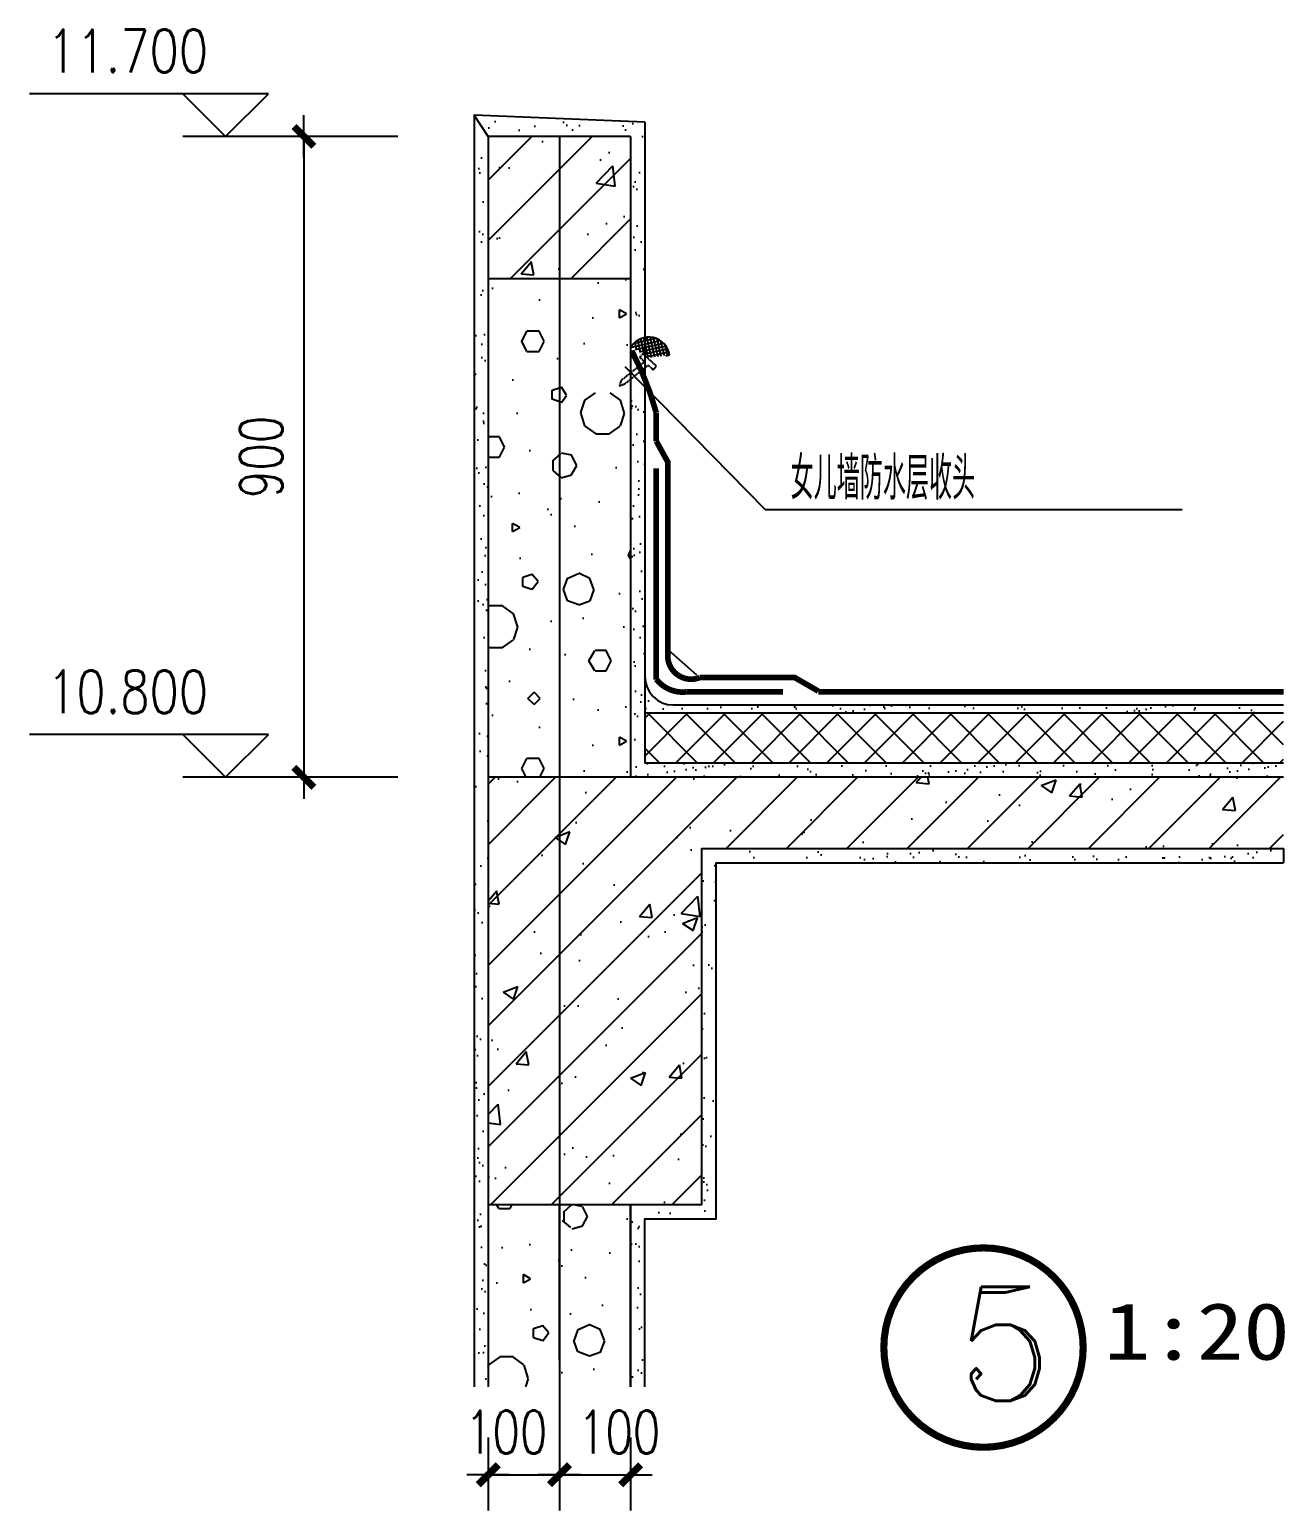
# Model space of a CAD drawing. Extents: x -105837 to 547563, y 466041 to 508041.
# Drawn here: x 467683 to 476511, y 485886 to 496283 of the extents above; entities that cross this region are included whole.
import ezdxf
from ezdxf.enums import TextEntityAlignment as Align

# ---------------------------------------------------------------- set-up
doc = ezdxf.new("R2010")
doc.units = 0
doc.header["$LTSCALE"] = 1000
doc.header["$MEASUREMENT"] = 0
for name, pattern in [('ACAD_ISO04W100', [30.5, 24, -3, 0.5, -3]), ('DASH', [0.35, 0.25, -0.1]), ('DOTE', [2.42, 2, -0.2, 0.02, -0.2])]:
    doc.linetypes.add(name, pattern=pattern)
doc.layers.get('0').update_dxf_attribs({"linetype": 'CONTINUOUS'})
doc.layers.get('DEFPOINTS').update_dxf_attribs({"linetype": 'CONTINUOUS'})
for name, color, linetype in [('1', 7, 'CONTINUOUS'), ('4', 4, 'CONTINUOUS'), ('DIM1', 3, 'CONTINUOUS'), ('DOTE', 1, 'DOTE'), ('MC', 151, 'CONTINUOUS'), ('PUB_DIM', 3, 'CONTINUOUS'), ('PUB_TEXT', 7, 'CONTINUOUS'), ('S详图索引', 7, 'CONTINUOUS'), ('t-填充', 8, 'CONTINUOUS'), ('WALL', 255, 'CONTINUOUS'), ('填充', 75, 'CONTINUOUS')]:
    doc.layers.add(name, color=color, linetype=linetype)
doc.styles.add('-黑体', font='simhei.ttf')
doc.styles.add('DIM_FONT', font='SIMPLEX.shx', dxfattribs={"width": 0.75})
doc.styles.add('STK', font='COMPLEX.SHX', dxfattribs={"bigfont": 'STK.SHX'})
doc.styles.add('国标仿宋', font='SIMPLEX.shx', dxfattribs={"width": 0.75, "bigfont": 'gbhzfs.shx'})
doc.dimstyles.new('DIMN', dxfattribs={"dimtxt": 300, "dimasz": 1, "dimexe": 250, "dimexo": 300, "dimgap": 150, "dimtad": 1, "dimdec": 0, "dimzin": 0, "dimdsep": 46, "dimtxsty": 'DIM_FONT', "dimblk": '_DIMX', "dimcen": 0.09, "dimclrt": 7, "dimadec": 0, "dimazin": 0, "dimtfac": 1, "dimtdec": 0, "dimtix": 1, "dimtmove": 2, "dimatfit": 3, "dimldrblk": '_DIMX', "dimfxl": 1, "dimtolj": 1, "dimtzin": 0, "dimarcsym": 0})
pattern_1 = [(37.5, (-44641.37, 811662.49), (-6.299336, 192.682377), [0, -152, 0, -170, 0, -162.5]), (7.5, (-44641.37, 811662.5), (176.97767, 282.21461), [0, -82, 0, -137, 0, -52.5]), (327.5, (-44764.37, 811662.49), (311.414186, 0.565905), [0, -50, 0, -180, 0, -235]), (317.5, (-44764.37, 811662.5), (300.61266, 87.76756), [0, -25, 0, -118, 0, -135])]
pattern_2 = [(45, (-44641.37, 811662.5), (-212.13203, 212.13203), []), (50, (-44641.4, 811662.5), (1075.8903, -94.1282), [112.5, -1237.5]), (355, (-44641.4, 811662.5), (-208.127, 1128.2882), [90, -990]), (100.4514, (-44551.7, 811654.6), (867.764, 1034.1593), [95.6103, -1051.7132]), (46.1842, (-44641.4, 811962.5), (1600.8616, -248.2785), [168.75, -1856.25]), (96.6356, (-44508, 811941.8), (1401.994, 1461.177), [143.4154, -1577.5695]), (351.1842, (-44641.4, 811962.5), (1401.993, 1461.178), [135, -1485]), (21, (-44491.4, 811887.5), (895.3606, -603.9283), [112.5, -1237.5]), (326, (-44491.4, 811887.5), (364.973, 1087.725), [90, -990]), (71.4514, (-44416.8, 811837.2), (1260.334, 483.7957), [95.6103, -1051.7132]), (37.5, (-44641.37, 811662.5), (18.23978, 499.34078), [0, -978, 0, -1005, 0, -993.75]), (7.5, (-44641.37, 811662.5), (394.6043, 591.61757), [0, -573, 0, -955.5, 0, -378.75]), (327.5, (-44975.87, 811662.5), (800.73365, -33.8323), [0, -375, 0, -1170, 0, -1552.5]), (317.5, (-45125.9, 811662.5), (874.77925, 150.1575), [0, -487.5, 0, -777, 0, -1102.5])]
pattern_3 = [(37.5, (-607065.97, 98388.04), (-7.559203, 231.218852), [0, -182.4, 0, -204, 0, -195]), (7.5, (-607065.97, 98388.04), (212.373205, 338.65753), [0, -98.4, 0, -164.4, 0, -63]), (327.5, (-607213.57, 98388.04), (373.697023, 0.679086), [0, -60, 0, -216, 0, -282]), (317.5, (-607213.57, 98388.04), (360.73519, 105.32107), [0, -30, 0, -141.6, 0, -162])]

# ---------------------------------------------------------------- blocks, each defined once
blk = doc.blocks.new('_DIMX')
blk.add_line((-150, 0), (150, 0))
at = {"const_width": 50}
blk.add_lwpolyline([(-70, -70), (70, 70)], dxfattribs=at)
blk = doc.blocks.new('*D132')
at = {"layer": 'DEFPOINTS', "color": 0, "transparency": 16777216}
for p in [(470569, 495533, -55002), (469610, 491033), (470569, 491033, -55002)]:
    blk.add_point(p, dxfattribs=at)
at = {"layer": 'PUB_DIM', "color": 0, "lineweight": -2, "transparency": 16777216}
for p, q in [((470269, 495533), (469360, 495533)), ((469610, 495532), (469610, 491034)), ((470269, 491033), (469360, 491033))]:
    blk.add_line(p, q, dxfattribs=at)
for p, rotation in [((469610, 495533), 90), ((469610, 491033), 270)]:
    blk.add_blockref('_DIMX', p, dxfattribs=dict(at, rotation=rotation))
at = {"layer": 'PUB_DIM', "color": 7, "transparency": 16777216, "insert": (469310, 493283), "char_height": 300, "attachment_point": 5, "rotation": 90, "style": 'DIM_FONT'}
blk.add_mtext('\\A1;900', dxfattribs=at)
blk = doc.blocks.new('*D154')
at = {"layer": 'DEFPOINTS', "color": 0, "transparency": 16777216}
for p in [(471405, 486697), (471905, 486697, 55002), (471905, 486136)]:
    blk.add_point(p, dxfattribs=at)
at = {"layer": 'PUB_DIM', "color": 0, "lineweight": -2, "transparency": 16777216}
for p, q in [((471405, 486397), (471405, 485886)), ((471905, 486397), (471905, 485886)), ((471406, 486136), (471904, 486136))]:
    blk.add_line(p, q, dxfattribs=at)
at = {"layer": 'PUB_DIM', "color": 0, "lineweight": -2, "transparency": 16777216, "rotation": 180}
blk.add_blockref('_DIMX', (471405, 486136), dxfattribs=at)
at = {"layer": 'PUB_DIM', "color": 0, "lineweight": -2, "transparency": 16777216}
blk.add_blockref('_DIMX', (471905, 486136), dxfattribs=at)
at = {"layer": 'PUB_DIM', "color": 7, "transparency": 16777216, "insert": (471824, 486436), "char_height": 300, "attachment_point": 5, "style": 'DIM_FONT'}
blk.add_mtext('\\A1;100', dxfattribs=at)
blk = doc.blocks.new('*D155')
at = {"layer": 'DEFPOINTS', "color": 0, "transparency": 16777216}
for p in [(470905, 486697, 55002), (471405, 486697), (471405, 486136)]:
    blk.add_point(p, dxfattribs=at)
at = {"layer": 'PUB_DIM', "color": 0, "lineweight": -2, "transparency": 16777216}
for p, q in [((470905, 486397), (470905, 485886)), ((471405, 486397), (471405, 485886)), ((470906, 486136), (471404, 486136))]:
    blk.add_line(p, q, dxfattribs=at)
at = {"layer": 'PUB_DIM', "color": 0, "lineweight": -2, "transparency": 16777216, "rotation": 180}
blk.add_blockref('_DIMX', (470905, 486136), dxfattribs=at)
at = {"layer": 'PUB_DIM', "color": 0, "lineweight": -2, "transparency": 16777216}
blk.add_blockref('_DIMX', (471405, 486136), dxfattribs=at)
at = {"layer": 'PUB_DIM', "color": 7, "transparency": 16777216, "insert": (471031, 486436), "char_height": 300, "attachment_point": 5, "style": 'DIM_FONT'}
blk.add_mtext('\\A1;100', dxfattribs=at)

msp = doc.modelspace()

# ---------------------------------------------------------------- hatches: boundary and pattern name
at = {"layer": 't-填充'}
h = msp.add_hatch(dxfattribs=at)
h.set_pattern_fill('砂灰土', color=256, scale=1200, style=0)
h.set_pattern_definition(pattern_3)
h.paths.add_polyline_path([(470904.71026, 495533.03037), (470804.71026, 495683.03037), (470804.71026, 486753.34174), (470904.71026, 486753.34174)])
h = msp.add_hatch(dxfattribs=at)
h.set_pattern_fill('砂灰土', color=256, scale=1200, style=0)
h.set_pattern_definition(pattern_3)
h.paths.add_polyline_path([(472004.71026, 495633.03037), (470804.71026, 495683.03037), (470904.71026, 495533.03037), (471904.71026, 495533.03037), (471904.71026, 494049.93945, -0.2182696918), (472004.71026, 494121.22673)])
h = msp.add_hatch(dxfattribs=at)
h.set_pattern_fill('AN31C', color=256, scale=1500, style=0)
h.set_pattern_definition(pattern_2)
h.paths.add_polyline_path([(471404.71026, 495533.03037), (470904.71026, 495533.03037), (470904.71026, 494533.03037), (471404.71026, 494533.03037)])
h.paths.add_polyline_path([(471904.71026, 495533.03037), (471404.71026, 495533.03037), (471404.71026, 494533.03037), (471904.71026, 494533.03037)])
h = msp.add_hatch(dxfattribs=at)
h.set_pattern_fill('AN32C', color=256, scale=1500, style=0)
h.set_pattern_definition([(0, (-44198.9, 811205), (750, 1500), [0, -1500]), (0, (-45076.4, 811002.5), (750, 1500), [0, -1500]), (0, (-44588.9, 810987.5), (750, 1500), [0, -1500]), (0, (-44056.4, 811430), (750, 1500), [0, -1500]), (0, (-44678.9, 810912.5), (750, 1500), [0, -1500]), (0, (-43906.4, 812375), (750, 1500), [0, -1500]), (0, (-44363.9, 812255), (750, 1500), [0, -1500]), (0, (-44123.9, 812067.5), (750, 1500), [0, -1500]), (0, (-45346.4, 812037.5), (750, 1500), [0, -1500]), (0, (-44611.4, 811970), (750, 1500), [0, -1500]), (0, (-44896.4, 811587.5), (750, 1500), [0, -1500]), (0, (-44881.4, 811025), (750, 1500), [0, -1500]), (0, (-44318.9, 810965), (750, 1500), [0, -1500]), (0, (-43906.4, 811625), (750, 1500), [0, -1500]), (0, (-45308.9, 811392.5), (750, 1500), [0, -1500]), (0, (-45181.4, 811647.5), (750, 1500), [0, -1500]), (0, (-44596.4, 811542.5), (750, 1500), [0, -1500]), (0, (-44806.4, 811325), (750, 1500), [0, -1500]), (0, (-44926.4, 811820), (750, 1500), [0, -1500]), (0, (-44738.9, 812382.5), (750, 1500), [0, -1500]), (0, (-45248.9, 811077.5), (750, 1500), [0, -1500]), (0, (-44423.9, 812075), (750, 1500), [0, -1500]), (0, (-45121.4, 812097.5), (750, 1500), [0, -1500]), (0, (-45241.4, 812292.5), (750, 1500), [0, -1500]), (130.601294, (-43998.51, 811905.346), (-3749.999965, 4500.000027), [65.854, -27592.779]), (18.43495, (-44105.65, 811933.92), (3750, 1499.99999), [67.763, -9419.07]), (90, (-44105.65, 811869.6), (750, 1500), [64.2857, -2935.7142]), (161.56505, (-44041.37, 811848.2), (-3750.00003, 1499.99989), [67.763, -9419.07]), (53.1301, (-44041.37, 811848.2), (750, 1500), [71.4286, -7428.5714]), (135, (-43984.2, 811083.9), (-750.0001, 1499.9999), [60.609, -4182.0315]), (45, (-44069.94, 811083.9), (750, 1500), [60.609, -4182.0315]), (135, (-44027.1, 811041.06), (-750.0001, 1499.9999), [60.609, -4182.0315]), (45, (-44027.1, 811041.06), (750, 1500), [60.609, -4182.0315]), (116.56505, (-44705.7, 812091), (-0.0001, 3000), [79.8596, -1597.1913]), (180, (-44741.4, 812162.5), (-750, 1500), [85.7143, -1414.2857]), (63.43495, (-44862.8, 812091), (1e-06, 3000), [79.8596, -1597.1913]), (116.56505, (-44827.1, 812019.6), (-0.0001, 3000), [79.8596, -1597.1913]), (0, (-44827.1, 812019.6), (750, 1500), [85.7143, -1414.2857]), (63.43495, (-44741.4, 812019.6), (1e-06, 3000), [79.8596, -1597.1913]), (107.102728, (-44141.37, 811583.917), (-2249.999919, 7500.000029), [97.1534, -40707.258]), (143.972626, (-44169.94, 811676.77), (-14249.99984, 10500.000003), [97.1534, -20305.0515]), (180, (-44248.5, 811733.9), (-750, 1500), [92.857, -1407.1428]), (36.027373, (-44419.94, 811676.77), (14249.999915, 10499.999902), [97.1534, -20305.0515]), (71.56505, (-44448.5, 811591.06), (2250.000015, 7500), [90.3508, -9396.482]), (107.102728, (-44419.94, 811498.203), (-2249.999919, 7500.000029), [97.1534, -40707.258]), (143.972626, (-44341.37, 811441.06), (-14249.99984, 10500.000003), [97.1534, -20305.0515]), (0, (-44341.4, 811441), (750, 1500), [92.857, -1407.1428]), (36.027373, (-44248.51, 811441.06), (14249.999915, 10499.999902), [97.1534, -20305.0515]), (71.56505, (-44169.94, 811498.2), (2250.000015, 7500), [90.3508, -9396.482]), (150.255118, (-44127.08, 812283.92), (-2250.000005, 1499.99998), [57.5875, -12035.799]), (90, (-44177.1, 812255.35), (750, 1500), [57.143, -2942.857]), (29.74488, (-44177.08, 812255.35), (2250, 1499.999993), [57.5875, -12035.799]), (116.56505, (-44477.1, 811219.6), (-0.0001, 3000), [79.8596, -1597.1913]), (168.690067, (-44512.8, 811291.06), (-6750.000012, 1499.999964), [72.843, -15224.214]), (41.185925, (-44641.37, 811255.346), (18749.999943, 16499.999905), [75.9296, -31814.5065]), (90, (-44641.4, 811183.9), (750, 1500), [71.4286, -2928.5713]), (138.814074, (-44584.225, 811133.92), (-18749.999723, 16500.0001545), [75.9296, -31814.5065]), (16.699244, (-44584.225, 811133.92), (24749.9999575, 7499.9999645), [74.5736, -31246.3455]), (60.945396, (-44512.8, 811155.346), (750.000003, 1499.9999955), [73.5402, -30813.3495]), (109.983106, (-45105.654, 811848.2), (-3750.00002, 10499.9999887), [83.605, -35030.4945]), (155.556045, (-45134.225, 811926.774), (-9750.000046, 4499.9999106), [86.3075, -36162.8295]), (24.443955, (-45291.37, 811926.774), (9750.000014, 4499.9999825), [86.3075, -36162.8295]), (70.016893, (-45319.94, 811848.2), (3750.000017, 10499.9999904), [83.605, -35030.4945]), (109.983106, (-45291.37, 811769.63), (-3750.00002, 10499.9999887), [83.605, -35030.4945]), (160.016893, (-45212.8, 811741.06), (-3750.000019, 1499.999938), [83.605, -17473.4445]), (19.983107, (-45212.8, 811741.06), (3749.999996, 1500.000004), [83.605, -17473.4445]), (70.016893, (-45134.225, 811769.63), (3750.000017, 10499.9999904), [83.605, -35030.4945]), (122.005383, (-44548.51, 811712.49), (-750.000103, 1499.999928), [67.3856, -14083.586]), (18.43495, (-44648.5, 811748.2), (3750, 1499.99999), [67.763, -9419.07]), (90, (-44648.5, 811683.9), (750, 1500), [64.2857, -2935.7142]), (161.56505, (-44584.23, 811662.5), (-3750.00003, 1499.99989), [67.763, -9419.07]), (54.462322, (-44584.225, 811662.49), (5249.999997, 7499.999995), [61.445, -25745.5305]), (116.56505, (-44984.2, 811348.2), (-0.0001, 3000), [79.8596, -1597.1913]), (180, (-45020, 811419.6), (-750, 1500), [78.5714, -1421.4285]), (59.036243, (-45141.37, 811348.2), (750.000002, 1499.999993), [83.2993, -17409.555]), (120.963756, (-45098.51, 811276.77), (-750.000102, 1499.99993), [83.2993, -17409.555]), (0, (-45098.5, 811276.8), (750, 1500), [78.5714, -1421.4285]), (63.43495, (-45020, 811276.8), (1e-06, 3000), [79.8596, -1597.1913])])
h.paths.add_polyline_path([(471404.71026, 494533.03037), (470904.71026, 494533.03037), (470904.71026, 491033.03037), (471404.71026, 491033.03037)])
h.paths.add_polyline_path([(471604.71026, 493733.03037), (471604.71026, 494033.03037), (471784.74155, 494033.03037, -0.1243911391), (471856.94668, 494033.03037), (471904.71026, 494033.03037), (471904.71026, 494533.03037), (471404.71026, 494533.03037), (471404.71026, 491033.03037), (471904.71026, 491033.03037), (471904.71026, 493733.03037)])
h = msp.add_hatch(dxfattribs=at)
h.set_pattern_fill('砂灰土', color=256, scale=1000, style=0)
h.set_pattern_definition(pattern_1)
h.paths.add_polyline_path([(476491.01653, 491133.03037), (472004.71026, 491133.03037), (472004.71026, 493775.2966), (471978.9734, 493801.51041, 0.0835405279), (471904.71026, 493836.44406), (471904.71026, 491033.03037), (476491.01653, 491033.03037)])
h = msp.add_hatch(dxfattribs=at)
h.set_pattern_fill('砂灰土', color=256, scale=1000, style=0)
h.set_pattern_definition(pattern_1)
h.paths.add_polyline_path([(476491.01653, 491541.18398), (472204.71026, 491541.18398, -0.4142135623), (472004.71026, 491741.18398), (472004.71026, 491483.03037), (476491.01653, 491483.03037)])
h = msp.add_hatch(dxfattribs=at)
h.set_pattern_fill('ANSI37', color=256, scale=1500, style=0)
h.set_pattern_definition([(45, (-44641.37, 811662.49), (-132.58252, 132.58252), []), (135, (-44641.37, 811662.49), (-132.58252, -132.58252), [])])
h.paths.add_polyline_path([(476491.01653, 491483.03037), (472004.71026, 491483.03037), (472004.71026, 491133.03037), (476491.01653, 491133.03037)])
h = msp.add_hatch(dxfattribs=at)
h.set_pattern_fill('AN31C', color=256, scale=1500, style=0)
h.set_pattern_definition(pattern_2)
h.paths.add_polyline_path([(471404.71026, 488033.26102), (472404.71026, 488033.26102), (472404.71026, 490533.03037), (476491.01653, 490533.03037), (476491.01653, 491033.03037), (471404.71026, 491033.03037)])
h.paths.add_polyline_path([(470904.71026, 488033.26102), (471404.71026, 488033.26102), (471404.71026, 491033.03037), (470904.71026, 491033.03037)])
h = msp.add_hatch(dxfattribs=at)
h.set_pattern_fill('砂灰土', color=256, scale=1200, style=0)
h.set_pattern_definition(pattern_3)
h.paths.add_polyline_path([(471904.71026, 488033.26102), (472004.71026, 488033.26102), (472004.71026, 486753.34174), (471904.71026, 486753.34174)])
h.paths.add_polyline_path([(472004.71026, 488033.26102), (472404.71026, 488033.26102), (472404.71026, 487933.26102), (472004.71026, 487933.26102)])
h.paths.add_polyline_path([(472404.71026, 490533.03037), (472504.71026, 490533.03037), (472504.71026, 487933.26102), (472404.71026, 487933.26102)])
h.paths.add_polyline_path([(472504.71026, 490533.03037), (476491.01653, 490533.03037), (476491.01653, 490433.03037), (472504.71026, 490433.03037)])
h = msp.add_hatch(dxfattribs=at)
h.set_pattern_fill('AN32C', color=256, scale=1500, style=0)
h.set_pattern_definition([(0, (-606623.5, 97930.5), (750, 1500), [0, -1500]), (0, (-607501, 97728), (750, 1500), [0, -1500]), (0, (-607013.5, 97713), (750, 1500), [0, -1500]), (0, (-606481, 98155.5), (750, 1500), [0, -1500]), (0, (-607103.5, 97638), (750, 1500), [0, -1500]), (0, (-606331, 99100.5), (750, 1500), [0, -1500]), (0, (-606788.5, 98980.5), (750, 1500), [0, -1500]), (0, (-606548.5, 98793), (750, 1500), [0, -1500]), (0, (-607771, 98763), (750, 1500), [0, -1500]), (0, (-607036, 98695.5), (750, 1500), [0, -1500]), (0, (-607321, 98313), (750, 1500), [0, -1500]), (0, (-607306, 97750.5), (750, 1500), [0, -1500]), (0, (-606743.5, 97690.5), (750, 1500), [0, -1500]), (0, (-606331, 98350.5), (750, 1500), [0, -1500]), (0, (-607733.5, 98118), (750, 1500), [0, -1500]), (0, (-607606, 98373), (750, 1500), [0, -1500]), (0, (-607021, 98268), (750, 1500), [0, -1500]), (0, (-607231, 98050.5), (750, 1500), [0, -1500]), (0, (-607351, 98545.5), (750, 1500), [0, -1500]), (0, (-607163.5, 99108), (750, 1500), [0, -1500]), (0, (-607673.5, 97803), (750, 1500), [0, -1500]), (0, (-606848.5, 98800.5), (750, 1500), [0, -1500]), (0, (-607546, 98823), (750, 1500), [0, -1500]), (0, (-607666, 99018), (750, 1500), [0, -1500]), (130.601294, (-606423.12, 98630.9), (-3749.999965, 4500.000027), [65.8539, -27592.779]), (18.434949, (-606530.26, 98659.47), (3750, 1499.999994), [67.7631, -9419.0698]), (90, (-606530.26, 98595.2), (750, 1500), [64.2857, -2935.7142]), (161.56505, (-606465.97, 98573.76), (-3750.000033, 1499.999893), [67.7631, -9419.0698]), (53.130102, (-606465.97, 98573.76), (750, 1500), [71.4286, -7428.5714]), (135, (-606408.83, 97809.5), (-750.0001, 1499.9999), [60.6091, -4182.0315]), (45, (-606494.55, 97809.5), (750, 1500), [60.6091, -4182.0315]), (135, (-606451.7, 97766.6), (-750.0001, 1499.9999), [60.6091, -4182.0315]), (45, (-606451.7, 97766.6), (750, 1500), [60.6091, -4182.0315]), (116.56505, (-607130.3, 98816.6), (-0.0001, 3000), [79.8596, -1597.1913]), (180, (-607166, 98888), (-750, 1500), [85.7143, -1414.2857]), (63.43495, (-607287.4, 98816.6), (1e-06, 3000), [79.8596, -1597.1913]), (116.56505, (-607251.7, 98745.2), (-0.0001, 3000), [79.8596, -1597.1913]), (0, (-607251.7, 98745.2), (750, 1500), [85.7143, -1414.2857]), (63.43495, (-607166, 98745.2), (1e-06, 3000), [79.8596, -1597.1913]), (107.102728, (-606565.974, 98309.474), (-2249.999919, 7500.0000288), [97.1534, -40707.258]), (143.972626, (-606594.55, 98402.33), (-14249.99984, 10500.000003), [97.1534, -20305.0515]), (180, (-606673.1, 98459.5), (-750, 1500), [92.8571, -1407.1428]), (36.027373, (-606844.55, 98402.33), (14249.999915, 10499.999902), [97.1534, -20305.0515]), (71.56505, (-606873.12, 98316.62), (2250.000015, 7499.999997), [90.3508, -9396.4821]), (107.102728, (-606844.545, 98223.76), (-2249.999919, 7500.0000288), [97.1534, -40707.258]), (143.972626, (-606765.97, 98166.62), (-14249.99984, 10500.000003), [97.1534, -20305.0515]), (0, (-606766, 98166.6), (750, 1500), [92.8571, -1407.1428]), (36.027373, (-606673.12, 98166.62), (14249.999915, 10499.999902), [97.1534, -20305.0515]), (71.56505, (-606594.55, 98223.76), (2250.000015, 7499.999997), [90.3508, -9396.4821]), (150.255118, (-606551.69, 99009.47), (-2250.000005, 1499.99998), [57.5875, -12035.799]), (90, (-606601.7, 98980.9), (750, 1500), [57.1429, -2942.857]), (29.744881, (-606601.69, 98980.9), (2250, 1499.999993), [57.5875, -12035.799]), (116.56505, (-606901.7, 97945.2), (-0.0001, 3000), [79.8596, -1597.1913]), (168.690067, (-606937.4, 98016.62), (-6750.000012, 1499.999964), [72.8431, -15224.214]), (41.185925, (-607065.974, 97980.9), (18749.999943, 16499.999905), [75.9296, -31814.5065]), (90, (-607066, 97909.5), (750, 1500), [71.4286, -2928.5713]), (138.814074, (-607008.83, 97859.47), (-18749.999723, 16500.0001545), [75.9296, -31814.5065]), (16.699244, (-607008.83, 97859.47), (24749.9999575, 7499.9999645), [74.5736, -31246.3455]), (60.945396, (-606937.4, 97880.9), (750.000003, 1499.9999955), [73.5402, -30813.3495]), (109.983106, (-607530.26, 98573.76), (-3750.00002, 10499.9999887), [83.605, -35030.4945]), (155.556045, (-607558.83, 98652.33), (-9750.0000463, 4499.9999106), [86.3075, -36162.8295]), (24.443955, (-607715.974, 98652.33), (9750.000014, 4499.9999825), [86.3075, -36162.8295]), (70.0168934, (-607744.545, 98573.76), (3750.0000173, 10499.9999904), [83.605, -35030.4945]), (109.983106, (-607715.974, 98495.19), (-3750.00002, 10499.9999887), [83.605, -35030.4945]), (160.016893, (-607637.4, 98466.62), (-3750.000019, 1499.999938), [83.605, -17473.4445]), (19.983107, (-607637.4, 98466.62), (3749.999996, 1500.000004), [83.605, -17473.4445]), (70.0168934, (-607558.83, 98495.19), (3750.0000173, 10499.9999904), [83.605, -35030.4945]), (122.005383, (-606973.12, 98438.04), (-750.000103, 1499.999928), [67.3856, -14083.5861]), (18.434949, (-607073.12, 98473.76), (3750, 1499.999994), [67.7631, -9419.0698]), (90, (-607073.1, 98409.5), (750, 1500), [64.2857, -2935.7142]), (161.56505, (-607008.83, 98388.04), (-3750.000033, 1499.999893), [67.7631, -9419.0698]), (54.462322, (-607008.83, 98388.045), (5249.999997, 7499.999995), [61.4452, -25745.5305]), (116.56505, (-607408.8, 98073.8), (-0.0001, 3000), [79.8596, -1597.1913]), (180, (-607444.5, 98145.2), (-750, 1500), [78.5714, -1421.4285]), (59.036243, (-607565.97, 98073.76), (750.000002, 1499.999993), [83.2993, -17409.555]), (120.963756, (-607523.12, 98002.33), (-750.000102, 1499.999931), [83.2993, -17409.555]), (0, (-607523.1, 98002.3), (750, 1500), [78.5714, -1421.4285]), (63.43495, (-607444.5, 98002.3), (1e-06, 3000), [79.8596, -1597.1913])])
h.paths.add_polyline_path([(471404.61956, 488033.26102), (470904.71026, 488033.26102), (470904.71026, 486753.34174), (471404.71026, 486753.34174), (471404.71026, 486940.24243), (471404.61956, 486940.24243)])
h.paths.add_polyline_path([(471904.71026, 488033.26102), (471404.71026, 488033.26102), (471404.71026, 486753.34174), (471904.71026, 486753.34174)])
at = {"layer": '填充'}
h = msp.add_hatch(dxfattribs=at)
h.set_pattern_fill('ANSI37', color=256, scale=180, angle=18.156896621, style=0)
h.set_pattern_definition([(192.84310338, (-1930265.298, 8069546.396), (-5.001345803, 21.93710419), []), (102.84310338, (-1930265.298, 8069546.396), (21.93710419, 5.001345803), [])])
edge = h.paths.add_edge_path()
edge.add_arc((472032.47075, 493976.50263), 147.36251, 368.081860016, 506.966815045, ccw=False)
edge.add_line((472178.36969, 493997.22), (472035.92492, 493976.99312))
edge.add_line((472035.92492, 493976.99312), (471908.92865, 494056.83357))

# ---------------------------------------------------------------- linework, layer by layer
msp.add_line((471404.61956, 486940.24243, 96106.12693), (471404.61956, 488033.26102, 96106.12693))
at = {"color": 6, "linetype": 'DASH', "ltscale": 0.02, "elevation": 96106.12693}
msp.add_lwpolyline([(472028.3833, 493927.53543), (472063.69319, 493895.29808), (472086.61753, 493920.40734), (471990.88849, 494007.80637), (471967.96415, 493982.69711), (472003.27404, 493950.45976), (471836.40777, 493817.68945), (471825.7952, 493780.85187), (471861.51703, 493794.76512)], close=True, dxfattribs=at)
at = {"elevation": 96106.12693}
msp.add_lwpolyline([(471404.61956, 488033.26102), (471404.61956, 486940.24243)], dxfattribs=at)
at = {"layer": '1'}
msp.add_line((472166.23497, 491930.13232, 96106.12693), (472367.21251, 491753.28636, 96106.12693), dxfattribs=at)
at = {"layer": '4'}
for p, q in [((472204.71026, 491541.18398, 96106.12693), (476491.01653, 491541.18398, 96106.12693)), ((476491.01653, 491483.03037, 96106.12693), (472004.71026, 491483.03037, 96106.12693))]:
    msp.add_line(p, q, dxfattribs=at)
at = {"layer": '4', "const_width": 40, "elevation": 96106.12693}
for points in [[(471912.78853, 494027.32316, -0.0552157067), (472085.25378, 493591.69473)], [(472085.25378, 493392.51593), (472166.23449, 493246.39623), (472166.23449, 491902.09206, 0.5603409995), (472389.80581, 491733.28607), (473057.86302, 491733.28607), (473222.88476, 491638.29891)], [(472297.69362, 491632.85087, -0.2601943353), (472085.25378, 491721.01759)]]:
    msp.add_lwpolyline(points, format="xyb", dxfattribs=at)
for points in [[(472085.25378, 493591.69473), (472085.25378, 493392.51593)], [(472085.25378, 493202.2089), (472085.25378, 491717.54499)], [(472297.69362, 491632.85087), (472976.14246, 491632.85087)], [(473222.88476, 491632.85087), (476491.01653, 491632.85087)]]:
    msp.add_lwpolyline(points, dxfattribs=at)
at = {"layer": '4'}
msp.add_arc((472204.71026, 491741.18398, 96106.12693), 200, 180, 269.99999996, dxfattribs=at)
at = {"layer": 'DIM1', "color": 7, "linetype": 'Continuous', "const_width": 50}
msp.add_lwpolyline([(475083.38919, 487028.85523, -1), (473683.38919, 487028.85523, -1)], format="xyb", close=True, dxfattribs=at)
at = {"layer": 'DOTE', "linetype": 'ACAD_ISO04W100'}
msp.add_line((471404.71026, 495533.03037, 41104.44244), (471404.71026, 486264.1991, 41104.44244), dxfattribs=at)
at = {"layer": 'MC'}
for p in [(472004.71026, 495633.03037, 96106.12693), (476491.01653, 491133.03037, 96106.12693)]:
    msp.add_line(p, (472004.71026, 491133.03037, 96106.12693), dxfattribs=at)
for points, elevation in [([(472004.71026, 495633.03037), (470804.71026, 495683.03037), (470804.71026, 486753.34174)], 96106.12693), ([(472004.71026, 486753.34174), (472004.71026, 487933.26102), (472504.71026, 487933.26102), (472504.71026, 490433.03037), (476491.01653, 490433.03037)], 41104.44244)]:
    msp.add_lwpolyline(points, dxfattribs=dict(at, elevation=elevation))
at = {"layer": 'PUB_DIM'}
for p, q in [((469060.25477, 495833.03037, 96106.12693), (467683.11192, 495833.03037, 96106.12693)), ((468760.25477, 495833.03037, 96106.12693), (469060.25477, 495533.03037, 96106.12693)), ((469360.25477, 495833.03037, 96106.12693), (468760.25477, 495833.03037, 96106.12693)), ((469060.25477, 495533.03037, 96106.12693), (469360.25477, 495833.03037, 96106.12693)), ((469360.25477, 495533.03037, 96106.12693), (468760.25477, 495533.03037, 96106.12693)), ((469060.25477, 491333.03037, 96106.12693), (467683.11192, 491333.03037, 96106.12693)), ((468760.25477, 491333.03037, 96106.12693), (469060.25477, 491033.03037, 96106.12693)), ((469360.25477, 491333.03037, 96106.12693), (468760.25477, 491333.03037, 96106.12693)), ((469060.25477, 491033.03037, 96106.12693), (469360.25477, 491333.03037, 96106.12693)), ((469360.25477, 491033.03037, 96106.12693), (468760.25477, 491033.03037, 96106.12693))]:
    msp.add_line(p, q, dxfattribs=at)
at = {"layer": 'S详图索引'}
for q in [(471867.27881, 493915.27495, 96106.12693), (475779.28684, 492913.64029, 96106.12693)]:
    msp.add_line((472850.68871, 492913.64029, 96106.12693), q, dxfattribs=at)
at = {"layer": 't-填充'}
for p, q in [((470904.71026, 495533.03037, 96106.12693), (470804.71026, 495683.03037, 96106.12693)), ((471895.88712, 494083.58081, 96106.12693), (471895.88712, 494083.58081, 96106.12693)), ((471908.49467, 494095.24631, 96106.12693), (471908.49467, 494095.24631, 96106.12693)), ((471935.45477, 494107.73741, 96106.12693), (471935.45477, 494107.73741, 96106.12693)), ((471939.52587, 494092.94724, 96106.12693), (471939.52587, 494092.94724, 96106.12693)), ((471963.8011, 494092.52186, 96106.12693), (471963.8011, 494092.52186, 96106.12693)), ((471989.82652, 494095.94817, 96106.12693), (471989.82652, 494095.94817, 96106.12693)), ((472030.47576, 494101.29974, 96106.12693), (472030.47576, 494101.29974, 96106.12693)), ((472064.20177, 494095.52926, 96106.12693), (472064.20177, 494095.52926, 96106.12693)), ((472070.49943, 494112.60281, 96106.12693), (472070.49943, 494112.60281, 96106.12693)), ((472098.38974, 494110.24079, 96106.12693), (472098.38974, 494110.24079, 96106.12693)), ((472124.41516, 494113.6671, 96106.12693), (472124.41516, 494113.6671, 96106.12693)), ((472139.59842, 494091.22868, 96106.12693), (472139.59842, 494091.22868, 96106.12693)), ((472148.81438, 494082.78381, 96106.12693), (472148.81438, 494082.78381, 96106.12693)), ((472165.0644, 494119.01867, 96106.12693), (472165.0644, 494119.01867, 96106.12693)), ((471929.57946, 494081.81382, 96106.12693), (471929.57946, 494081.81382, 96106.12693)), ((471938.60444, 494011.39622, 96106.12693), (471938.60444, 494011.39622, 96106.12693)), ((471989.29209, 494047.3449, 96106.12693), (471989.29209, 494047.3449, 96106.12693)), ((471998.50805, 494038.90003, 96106.12693), (471998.50805, 494038.90003, 96106.12693)), ((472005.48469, 494033.45685, 96106.12693), (472005.48469, 494033.45685, 96106.12693)), ((472006.03947, 494063.14094, 96106.12693), (472006.03947, 494063.14094, 96106.12693)), ((472042.00742, 493999.0402, 96106.12693), (472042.00742, 493999.0402, 96106.12693)), ((472085.28655, 494082.09677, 96106.12693), (472085.28655, 494082.09677, 96106.12693)), ((472133.94395, 494062.52749, 96106.12693), (472133.94395, 494062.52749, 96106.12693)), ((472161.19178, 494033.73981, 96106.12693), (472161.19178, 494033.73981, 96106.12693)), ((472170.51497, 493990.27873, 96106.12693), (472170.51497, 493990.27873, 96106.12693)), ((472192.31375, 494042.92398, 96106.12693), (472192.31375, 494042.92398, 96106.12693)), ((472009.18914, 493966.79975, 96106.12693), (472009.18914, 493966.79975, 96106.12693)), ((472009.9009, 493969.13348, 96106.12693), (472009.9009, 493969.13348, 96106.12693)), ((472035.92633, 493972.5598, 96106.12693), (472035.92633, 493972.5598, 96106.12693)), ((472125.66797, 493956.89166, 96106.12693), (472125.66797, 493956.89166, 96106.12693)), ((476491.01653, 490533.03037, 96106.12693), (476491.01653, 490433.03037, 41104.44244))]:
    msp.add_line(p, q, dxfattribs=at)
at = {"layer": 'WALL'}
for p, q in [((470904.71026, 495533.03037, 96106.12693), (470904.71026, 488033.26102, 96106.12693)), ((471904.71026, 495533.03037, 96106.12693), (470904.71026, 495533.03037, 96106.12693)), ((471904.71026, 495533.03037, 96106.12693), (471904.71026, 491033.03037, 96106.12693)), ((471904.71026, 494533.03037, 96106.12693), (470904.71026, 494533.03037, 96106.12693)), ((476491.01653, 491033.03037, 96106.12693), (470904.71026, 491033.03037, 96106.12693)), ((472404.71026, 490533.03037, 96106.12693), (476491.01653, 490533.03037, 96106.12693)), ((472404.71026, 490533.03037, 96106.12693), (476491.01653, 490533.03037, 96106.12693)), ((472404.71026, 488033.26102, 96106.12693), (472404.71026, 490533.03037, 96106.12693)), ((470904.71026, 488033.26102, 96106.12693), (472404.71026, 488033.26102, 96106.12693)), ((470904.71026, 488033.26102, 96106.12693), (470904.71026, 486753.34174, 96106.12693)), ((471904.71026, 488033.26102, 96106.12693), (471904.71026, 486753.34174, 96106.12693))]:
    msp.add_line(p, q, dxfattribs=at)
at = {"layer": 'WALL', "elevation": 96106.12693}
for points in [[(471904.71026, 495533.03037), (470904.71026, 495533.03037), (470904.71026, 486753.34174)], [(476491.01653, 491033.03037), (470904.71026, 491033.03037)], [(471904.71026, 486753.34174), (471904.71026, 488033.26102), (472404.71026, 488033.26102), (472404.71026, 490533.03037), (476491.01653, 490533.03037)]]:
    msp.add_lwpolyline(points, dxfattribs=at)
at = {"layer": '填充'}
msp.add_arc((472032.47075, 493976.50263, 96106.12693), 147.36251, 8.08186, 147.032804141, dxfattribs=at)

# ---------------------------------------------------------------- texts
at = {"layer": 'DIM1', "color": 7, "linetype": 'Continuous', "style": 'STK'}
msp.add_text('5', height=800, dxfattribs=at).set_placement((474194.80289, 486654.42072))
at = {"layer": 'PUB_DIM', "color": 7, "style": 'DIM_FONT', "width": 0.8}
for s, p in [('11.700', (468371.68334, 496133.03037, 96106.12693)), ('10.800', (468371.68334, 491633.03037, 96106.12693))]:
    msp.add_text(s, height=300, dxfattribs=at).set_placement(p, align=Align.MIDDLE)
at = {"layer": 'PUB_TEXT', "style": '-黑体', "width": 1.2}
msp.add_text('1:20', height=400, dxfattribs=at).set_placement((475228.83345, 486943.59655, 40323.92596))
at = {"layer": 'S详图索引', "style": '国标仿宋', "width": 0.75}
msp.add_text('女儿墙防水层收头', height=300, dxfattribs=at).set_placement((473028.65762, 492983.37544, 96106.12693))

# ---------------------------------------------------------------- dimensions: what is measured, and where the dimension line sits
at = {"layer": 'PUB_DIM'}
dim = msp.add_aligned_dim(p1=(470569.1431, 495533.03037, 41104.44244), p2=(470569.1431, 491033.03037, 41104.44244), distance=-958.88833, dimstyle='DIMN', override={"dimlfac": 0.2}, dxfattribs=at)
dim.commit()
dim.dimension.update_dxf_attribs({"geometry": '*D132', "text_midpoint": (469310.25477, 493283.03037, 96106.12693)})
for base, p1, p2, picture, middle in [((471404.71026, 486135.6732, 41104.44244), (470904.71026, 486696.74132, 96106.12693), (471404.71026, 486696.74132, 41104.44244), '*D155', (471030.65155, 486435.6732, 41104.44244)), ((471904.71026, 486135.6732, 41104.44244), (471404.71026, 486696.74132, 41104.44244), (471904.71026, 486696.74132, 96106.12693), '*D154', (471824.20561, 486435.6732, 41104.44244))]:
    dim = msp.add_linear_dim(base=base, p1=p1, p2=p2, angle=0, dimstyle='DIMN', override={"dimlfac": 0.2}, dxfattribs=at)
    dim.commit()
    dim.dimension.update_dxf_attribs({"geometry": picture, "text_midpoint": middle, "dimtype": 129})

doc.saveas('drawing.dxf')
